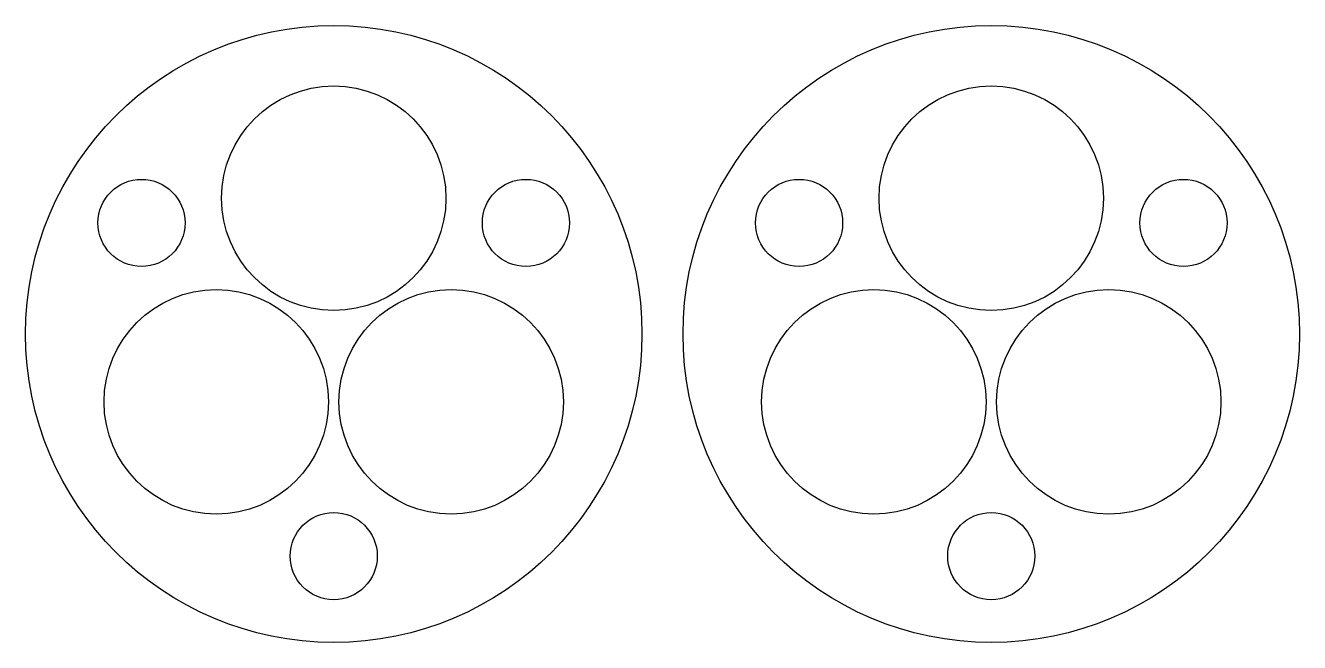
# Model space of a CAD drawing. Units: millimetres on the paper. Extents: x -184 to -29, y -14 to 61.
import ezdxf

# ---------------------------------------------------------------- set-up
doc = ezdxf.new("R2010")
doc.units = ezdxf.units.MM
doc.layers.add('0-F', color=1, linetype='Continuous')

msp = doc.modelspace()

# ---------------------------------------------------------------- linework, layer by layer
at = {"layer": '0-F', "color": 5}
for centre in [(-146.552, 23.976), (-66.552, 23.976)]:
    msp.add_circle(centre, 37.5, dxfattribs=at)
at = {"layer": '0-F'}
for centre, radius in [((-146.552, 40.476), 13.65), ((-66.552, 40.476), 13.65), ((-169.935, 37.476), 5.3), ((-123.169, 37.476), 5.3), ((-89.935, 37.476), 5.3), ((-43.169, 37.476), 5.3), ((-160.841, 15.726), 13.65), ((-132.263, 15.726), 13.65), ((-80.841, 15.726), 13.65), ((-52.263, 15.726), 13.65), ((-146.552, -3.024), 5.3), ((-66.552, -3.024), 5.3)]:
    msp.add_circle(centre, radius, dxfattribs=at)

doc.saveas('drawing.dxf')
